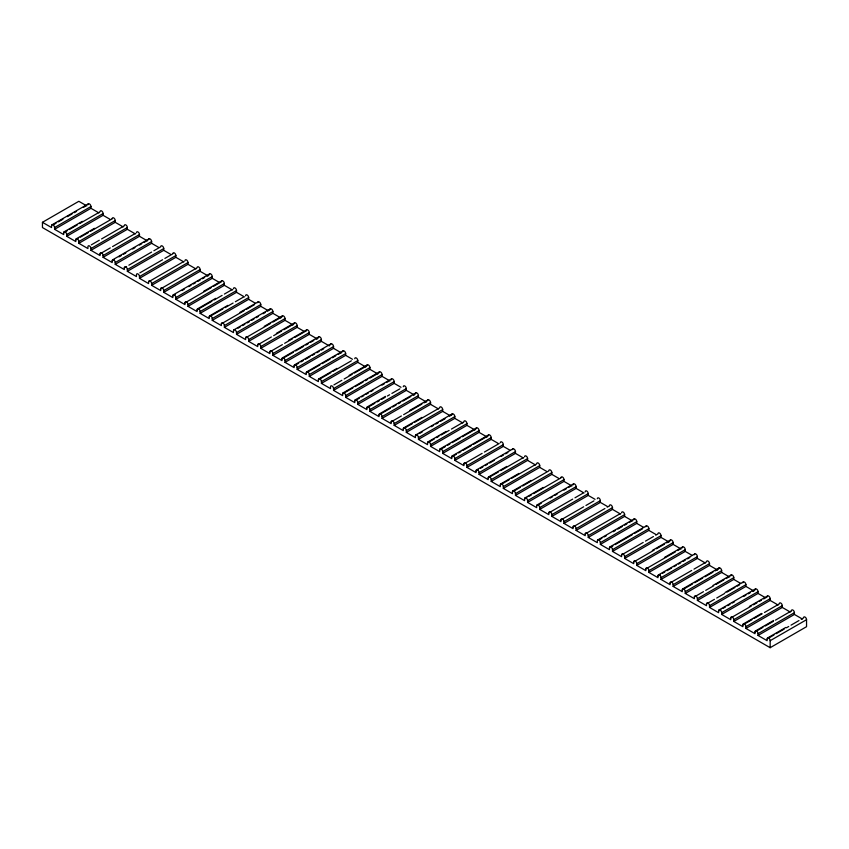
<?xml version="1.0" encoding="UTF-8"?>
<svg xmlns="http://www.w3.org/2000/svg" width="849" height="849" viewBox="0 0 849 849"><rect width="100%" height="100%" fill="white"/><g stroke="black" fill="none" stroke-linecap="round" stroke-linejoin="round"><path stroke-width="1.27" d="M801.244 619.25L803.515 617.945A2.144 1.242 60 0 1 805.032 617.064A2.144 1.242 60 0 1 806.55 619.696L806.55 626.689L770.16 647.702L42.45 227.553L42.45 222.311L78.84 201.298L86.8 205.893M51.991 224.826L88.381 203.824M53.816 224.497L56.098 223.181M58.369 221.865L62.922 219.244M67.464 216.622L72.016 213.99M74.288 212.675L76.559 211.369M83.382 207.421L85.653 206.116M770.16 647.702L770.16 640.698A2.144 1.242 60 0 0 768.653 638.077A2.144 1.242 60 0 0 767.135 638.947L767.135 640.698L758.04 635.445L758.04 633.694A2.144 1.242 60 0 0 756.523 631.072A2.144 1.242 60 0 0 755.005 631.943L755.005 633.694L745.91 628.44L745.91 626.689A2.144 1.242 60 0 0 744.393 624.068A2.144 1.242 60 0 0 742.875 624.938L742.875 626.689L733.78 621.447L733.78 619.696A2.144 1.242 60 0 0 732.263 617.064A2.144 1.242 60 0 0 730.745 617.945L730.745 619.696L721.65 614.443L721.65 612.691A2.144 1.242 60 0 0 720.132 610.06A2.144 1.242 60 0 0 718.615 610.94L718.615 612.691L709.52 607.438L709.52 605.687A2.144 1.242 60 0 0 708.002 603.055A2.144 1.242 60 0 0 706.485 603.936L706.485 605.687L697.39 600.434L697.39 598.683A2.144 1.242 60 0 0 695.872 596.062A2.144 1.242 60 0 0 694.365 596.932L694.365 598.683L685.26 593.43L685.26 591.679A2.144 1.242 60 0 0 683.753 589.057A2.144 1.242 60 0 0 682.235 589.928L682.235 591.679L673.14 586.426L673.14 584.674A2.144 1.242 60 0 0 671.623 582.053A2.144 1.242 60 0 0 670.105 582.923L670.105 584.674L661.01 579.432L661.01 577.681A2.144 1.242 60 0 0 659.493 575.049A2.144 1.242 60 0 0 657.975 575.93L657.975 577.681L648.88 572.428L648.88 570.677A2.144 1.242 60 0 0 647.363 568.045A2.144 1.242 60 0 0 645.845 568.926L645.845 570.677L636.75 565.423L636.75 563.672A2.144 1.242 60 0 0 635.232 561.051A2.144 1.242 60 0 0 633.715 561.921L633.715 563.672L624.62 558.419L624.62 556.668A2.144 1.242 60 0 0 623.102 554.047A2.144 1.242 60 0 0 621.585 554.917L621.585 556.668L612.49 551.415L612.49 549.664A2.144 1.242 60 0 0 610.972 547.043A2.144 1.242 60 0 0 609.465 547.913L609.465 549.664L600.36 544.411L600.36 542.66A2.144 1.242 60 0 0 598.853 540.038A2.144 1.242 60 0 0 597.335 540.919L597.335 542.67L588.24 537.417L588.24 535.666A2.144 1.242 60 0 0 586.723 533.034A2.144 1.242 60 0 0 585.205 533.915L585.205 535.666L576.11 530.413L576.11 528.662A2.144 1.242 60 0 0 574.593 526.03A2.144 1.242 60 0 0 573.075 526.911L573.075 528.662L563.98 523.409L563.98 521.657A2.144 1.242 60 0 0 562.462 519.036A2.144 1.242 60 0 0 560.945 519.906L560.945 521.657L551.85 516.404L551.85 514.653A2.144 1.242 60 0 0 550.332 512.032A2.144 1.242 60 0 0 548.815 512.902L548.815 514.653L539.72 509.4L539.72 507.649A2.144 1.242 60 0 0 538.202 505.028A2.144 1.242 60 0 0 536.685 505.898L536.685 507.649L527.59 502.406L527.59 500.655A2.144 1.242 60 0 0 526.072 498.023A2.144 1.242 60 0 0 524.565 498.904L524.565 500.655L515.46 495.402L515.46 493.651A2.144 1.242 60 0 0 513.953 491.019A2.144 1.242 60 0 0 512.435 491.9L512.435 493.651L503.34 488.398L503.34 486.647A2.144 1.242 60 0 0 501.823 484.015A2.144 1.242 60 0 0 500.305 484.896L500.305 486.647L491.21 481.394L491.21 479.643A2.144 1.242 60 0 0 489.693 477.021A2.144 1.242 60 0 0 488.175 477.891L488.175 479.643L479.08 474.389L479.08 472.638A2.144 1.242 60 0 0 477.562 470.017A2.144 1.242 60 0 0 476.045 470.887L476.045 472.638L466.95 467.385L466.95 465.634A2.144 1.242 60 0 0 465.432 463.013A2.144 1.242 60 0 0 463.915 463.883L463.915 465.634L454.82 460.391L454.82 458.64A2.144 1.242 60 0 0 453.302 456.009A2.144 1.242 60 0 0 451.785 456.889L451.785 458.64L442.69 453.387L442.69 451.636A2.144 1.242 60 0 0 441.172 449.004A2.144 1.242 60 0 0 439.665 449.885L439.665 451.636L430.56 446.383L430.56 444.632A2.144 1.242 60 0 0 429.053 442.011A2.144 1.242 60 0 0 427.535 442.881L427.535 444.632L418.44 439.379L418.44 437.628A2.144 1.242 60 0 0 416.923 435.006A2.144 1.242 60 0 0 415.405 435.877L415.405 437.628L406.31 432.374L406.31 430.623A2.144 1.242 60 0 0 404.793 428.002A2.144 1.242 60 0 0 403.275 428.872L403.275 430.623L394.18 425.37L394.18 423.63A2.144 1.242 60 0 0 392.663 420.998A2.144 1.242 60 0 0 391.145 421.879L391.145 423.63L382.05 418.377L382.05 416.626A2.144 1.242 60 0 0 380.532 413.994A2.144 1.242 60 0 0 379.015 414.874L379.015 416.626L369.92 411.372L369.92 409.621A2.144 1.242 60 0 0 368.402 406.989A2.144 1.242 60 0 0 366.885 407.87L366.885 409.621L357.79 404.368L357.79 402.617A2.144 1.242 60 0 0 356.272 399.996A2.144 1.242 60 0 0 354.765 400.866L354.765 402.617L345.66 397.364L345.66 395.613A2.144 1.242 60 0 0 344.153 392.991A2.144 1.242 60 0 0 342.635 393.862L342.635 395.613L333.54 390.36L333.54 388.609A2.144 1.242 60 0 0 332.023 385.987A2.144 1.242 60 0 0 330.505 386.857L330.505 388.609L321.41 383.366L321.41 381.615A2.144 1.242 60 0 0 319.893 378.983A2.144 1.242 60 0 0 318.375 379.864L318.375 381.615L309.28 376.362L309.28 374.611A2.144 1.242 60 0 0 307.762 371.979A2.144 1.242 60 0 0 306.245 372.86L306.245 374.611L297.15 369.357L297.15 367.606A2.144 1.242 60 0 0 295.632 364.985A2.144 1.242 60 0 0 294.115 365.855L294.115 367.606L285.02 362.353L285.02 360.602A2.144 1.242 60 0 0 283.502 357.981A2.144 1.242 60 0 0 281.985 358.851L281.985 360.602L272.89 355.349L272.89 353.598A2.144 1.242 60 0 0 271.372 350.977A2.144 1.242 60 0 0 269.865 351.847L269.865 353.598L260.76 348.345L260.76 346.594A2.144 1.242 60 0 0 259.253 343.972A2.144 1.242 60 0 0 257.735 344.853L257.735 346.594L248.64 341.351L248.64 339.6A2.144 1.242 60 0 0 247.123 336.968A2.144 1.242 60 0 0 245.605 337.849L245.605 339.6L236.51 334.347L236.51 332.596A2.144 1.242 60 0 0 234.993 329.964A2.144 1.242 60 0 0 233.475 330.845L233.475 332.596L224.38 327.343L224.38 325.591A2.144 1.242 60 0 0 222.863 322.97A2.144 1.242 60 0 0 221.345 323.84L221.345 325.591L212.25 320.338L212.25 318.587A2.144 1.242 60 0 0 210.732 315.966A2.144 1.242 60 0 0 209.215 316.836L209.215 318.587L200.12 313.334L200.12 311.583A2.144 1.242 60 0 0 198.602 308.962A2.144 1.242 60 0 0 197.085 309.832L197.085 311.583L187.99 306.33L187.99 304.589A2.144 1.242 60 0 0 186.472 301.957A2.144 1.242 60 0 0 184.965 302.838L184.965 304.589L175.86 299.336L175.86 297.585A2.144 1.242 60 0 0 174.353 294.953A2.144 1.242 60 0 0 172.835 295.834L172.835 297.585L163.74 292.332L163.74 290.581A2.144 1.242 60 0 0 162.223 287.949A2.144 1.242 60 0 0 160.705 288.83L160.705 290.581L151.61 285.328L151.61 283.577A2.144 1.242 60 0 0 150.093 280.955A2.144 1.242 60 0 0 148.575 281.826L148.575 283.577L139.48 278.323L139.48 276.572A2.144 1.242 60 0 0 137.963 273.951A2.144 1.242 60 0 0 136.445 274.821L136.445 276.572L127.35 271.319L127.35 269.568A2.144 1.242 60 0 0 125.832 266.947A2.144 1.242 60 0 0 124.315 267.817L124.315 269.568L115.22 264.326L115.22 262.574A2.144 1.242 60 0 0 113.702 259.943A2.144 1.242 60 0 0 112.185 260.823L112.185 262.574L103.09 257.321L103.09 255.57A2.144 1.242 60 0 0 101.572 252.938A2.144 1.242 60 0 0 100.065 253.819L100.065 255.57L90.96 250.317L90.96 248.566A2.144 1.242 60 0 0 89.453 245.945A2.144 1.242 60 0 0 87.935 246.815L87.935 248.566L78.84 243.313L78.84 241.562A2.144 1.242 60 0 0 77.323 238.94A2.144 1.242 60 0 0 75.805 239.811L75.805 241.562L66.71 236.309L66.71 234.557A2.144 1.242 60 0 0 65.193 231.936A2.144 1.242 60 0 0 63.675 232.806L63.675 234.557L54.58 229.304L54.58 227.553L90.96 206.551A2.144 1.242 60 0 0 89.453 203.93A2.144 1.242 60 0 0 87.935 204.8M54.58 229.304L90.96 208.302L98.919 212.897M64.121 231.83L82.311 221.324M63.675 232.806L67.082 230.843M69.363 229.527L77.323 224.932M79.594 223.616L100.065 211.804A2.144 1.242 60 0 1 101.572 210.923A2.144 1.242 60 0 1 103.09 213.555L103.09 215.306L66.71 236.309M66.71 234.557L103.09 213.555M76.251 238.834L94.441 228.328M75.805 239.811L78.076 238.495M80.347 237.189L88.307 232.594M90.588 231.278L112.185 218.809M78.84 241.562L115.22 220.56A2.144 1.242 60 0 0 113.777 217.97A2.144 1.242 60 0 0 112.195 218.649M78.84 243.313L115.22 222.311L123.179 226.906M91.342 244.841L99.301 240.246M101.572 238.94L124.315 225.813A2.144 1.242 60 0 1 125.832 224.932A2.144 1.242 60 0 1 127.35 227.553L127.35 229.304L90.96 250.317M90.96 248.566L127.35 227.553M100.065 253.819L110.296 247.908M112.567 246.592L135.309 233.464M103.09 255.57L139.48 234.557A2.144 1.242 60 0 0 137.963 231.936A2.144 1.242 60 0 0 136.445 232.806M103.09 257.321L139.48 236.309L147.439 240.904M112.63 259.836L149.021 238.834M112.185 260.823L114.466 259.507M119.009 256.876L121.29 255.57M123.561 254.254L125.832 252.938M132.656 249.001L134.927 247.685M139.48 245.064L141.751 243.748M144.022 242.443L146.304 241.127M115.22 262.574L151.61 241.562A2.144 1.242 60 0 0 150.093 238.94A2.144 1.242 60 0 0 148.575 239.811M115.22 264.326L151.61 243.313L158.434 247.25M124.315 267.817L126.597 266.512M128.868 265.196L151.61 252.068M153.881 250.752L160.705 246.815A2.144 1.242 60 0 1 162.223 245.945A2.144 1.242 60 0 1 163.74 248.566L163.74 250.317L127.35 271.319M127.35 269.568L163.74 248.566M139.862 272.858L162.594 259.73M164.876 258.414L172.835 253.819M139.48 276.572L175.86 255.57A2.144 1.242 60 0 0 174.491 253.034A2.144 1.242 60 0 0 172.856 253.511M139.48 278.323L175.86 257.321L183.819 261.917M148.575 281.826L183.819 261.481M151.61 283.577L187.99 262.574A2.144 1.242 60 0 0 186.472 259.943A2.144 1.242 60 0 0 184.965 260.823M151.61 285.328L187.99 264.326L195.949 268.921M160.705 288.83L197.085 267.817A2.144 1.242 60 0 1 198.602 266.947A2.144 1.242 60 0 1 200.12 269.568L200.12 271.319L208.079 275.914M163.74 290.581L200.12 269.568M163.74 292.332L200.12 271.319M173.281 294.847L209.661 273.845M172.835 295.834L175.106 294.518M181.93 290.581L184.201 289.265M188.754 286.644L191.025 285.328M193.296 284.012L195.578 282.706M197.849 281.39L200.12 280.074M202.391 278.759L204.673 277.453M206.944 276.137L209.215 274.821A2.144 1.242 60 0 1 210.732 273.951A2.144 1.242 60 0 1 212.25 276.572L212.25 278.323L175.86 299.336M175.86 297.585L212.25 276.572M203.601 291.345L221.791 280.849M184.965 302.838L211.114 287.737M213.386 286.421L221.345 281.826M187.99 304.589L224.38 283.577A2.144 1.242 60 0 0 223 281.04A2.144 1.242 60 0 0 221.377 281.518M187.99 306.33L224.38 285.328L232.339 289.923M197.53 308.856L215.731 298.349M197.085 309.832L211.868 301.299M214.15 299.994L222.109 295.399M224.38 294.083L232.339 289.488M200.12 311.583L236.51 290.581A2.144 1.242 60 0 0 234.993 287.949A2.144 1.242 60 0 0 233.475 288.83M200.12 313.334L236.51 292.332L244.47 296.927M209.661 315.86L227.85 305.353M209.215 316.836L222.863 308.962M225.134 307.646L233.093 303.051M235.375 301.735L243.334 297.139M212.25 318.587L248.64 297.585A2.144 1.242 60 0 0 247.123 294.953A2.144 1.242 60 0 0 245.605 295.834M212.25 320.338L248.64 299.336L255.453 303.273M239.98 312.358L258.181 301.851M221.345 323.84L244.088 310.713M246.359 309.397L254.318 304.802M224.38 325.591L260.76 304.589A2.144 1.242 60 0 0 259.316 302A2.144 1.242 60 0 0 257.735 302.679M224.38 327.343L260.76 306.33L267.584 310.278M233.921 329.858L270.3 308.856M238.028 328.213L240.299 326.907M242.57 325.591L244.841 324.276M247.123 322.97L249.394 321.654M251.665 320.338L253.947 319.022M256.218 317.717L258.489 316.401M263.041 313.78L265.312 312.464M267.584 311.148L269.865 309.832A2.144 1.242 60 0 1 271.372 308.962A2.144 1.242 60 0 1 272.89 311.583L272.89 313.334L236.51 334.347M236.51 332.596L272.89 311.583M264.241 326.356L282.43 315.86M245.605 337.849L270.619 323.405M272.89 322.089L281.985 316.836A2.144 1.242 60 0 1 283.502 315.966A2.144 1.242 60 0 1 285.02 318.587L285.02 320.338L248.64 341.351M248.64 339.6L285.02 318.587M276.371 333.36L294.561 322.864M257.735 344.853L271.372 336.968M273.654 335.652L281.613 331.057M283.884 329.752L292.979 324.498M260.76 346.594L297.15 325.591A2.144 1.242 60 0 0 295.632 322.97A2.144 1.242 60 0 0 294.115 323.84M260.76 348.345L297.15 327.343L303.974 331.28M288.501 340.364L306.691 329.858M269.865 351.847L282.367 344.63M284.638 343.314L292.597 338.719M294.879 337.403L306.245 330.845M272.89 353.598L309.28 332.596A2.144 1.242 60 0 0 307.826 330.006A2.144 1.242 60 0 0 306.256 330.686M272.89 355.349L309.28 334.347L317.239 338.942M282.43 357.875L318.821 336.862M281.985 358.851L293.361 352.293M295.632 350.977L303.592 346.381M305.863 345.065L308.145 343.749M310.416 342.444L313.822 340.47M316.104 339.154L318.375 337.849A2.144 1.242 60 0 1 319.893 336.968A2.144 1.242 60 0 1 321.41 339.6L321.41 341.351L285.02 362.353M285.02 360.602L321.41 339.6M294.561 364.868L330.951 343.866M294.115 365.855L298.668 363.234M300.939 361.918L303.21 360.602M305.491 359.286L310.034 356.665M312.315 355.349L314.586 354.044M316.857 352.728L319.128 351.412M321.41 350.096L323.681 348.79M297.15 367.606L333.54 346.594A2.144 1.242 60 0 0 332.023 343.972A2.144 1.242 60 0 0 330.505 344.853M297.15 369.357L333.54 348.345L341.5 352.94M306.691 371.873L343.081 350.87M306.245 372.86L319.893 364.985M322.164 363.669L330.123 359.074M332.394 357.758L335.811 355.784M338.082 354.479L340.353 353.163M309.28 374.611L345.66 353.598A2.144 1.242 60 0 0 344.153 350.977A2.144 1.242 60 0 0 342.635 351.847M309.28 376.362L345.66 355.349L352.484 359.286M318.821 378.877L337.011 368.37M318.375 379.864L330.887 372.637M333.158 371.321L351.348 360.825M321.41 381.615L357.79 360.602A2.144 1.242 60 0 0 356.347 358.023A2.144 1.242 60 0 0 354.765 358.702M321.41 383.366L357.79 362.353L365.749 366.948M349.141 375.375L367.33 364.868M333.912 384.894L341.871 380.299M344.153 378.983L352.112 374.388M354.383 373.072L366.885 365.855A2.144 1.242 60 0 1 368.402 364.985A2.144 1.242 60 0 1 369.92 367.606L369.92 369.357L333.54 390.36M333.54 388.609L369.92 367.606M343.081 392.885L379.461 371.873M342.635 393.862L352.866 387.961M355.137 386.645L363.096 382.05M365.378 380.734L367.649 379.418M369.92 378.113L377.879 373.518M345.66 395.613L382.05 374.611A2.144 1.242 60 0 0 380.532 371.979A2.144 1.242 60 0 0 379.015 372.86M345.66 397.364L382.05 376.362L390.009 380.957M355.2 399.89L391.591 378.877M354.765 400.866L359.307 398.245M361.578 396.929L363.86 395.613M366.131 394.307L368.402 392.991M370.684 391.676L372.955 390.36M382.05 385.106L384.321 383.801M386.603 382.485L388.874 381.169M357.79 402.617L394.18 381.615A2.144 1.242 60 0 0 392.663 378.983A2.144 1.242 60 0 0 391.145 379.864M357.79 404.368L394.18 383.366L401.004 387.303M367.33 406.883L385.531 396.387M366.885 407.87L374.844 403.275M377.126 401.959L379.397 400.643M381.668 399.338L385.085 397.364M387.356 396.048L389.627 394.743M391.909 393.427L399.868 388.831M369.92 409.621L406.31 388.609A2.144 1.242 60 0 0 404.856 386.03A2.144 1.242 60 0 0 403.286 386.709M369.92 411.372L406.31 390.36L414.27 394.955M379.461 413.887L415.851 392.885M379.015 414.874L390.391 408.305M392.663 406.989L396.069 405.026M398.351 403.71L400.622 402.394M402.893 401.089L410.852 396.494M413.134 395.178L415.405 393.862A2.144 1.242 60 0 1 416.923 392.991A2.144 1.242 60 0 1 418.44 395.613L418.44 397.364L382.05 418.377M382.05 416.626L418.44 395.613M409.78 410.385L427.981 399.89M391.145 421.879L401.375 415.968M403.657 414.652L421.847 404.145M424.118 402.84L426.4 401.524M394.18 423.63L430.56 402.617A2.144 1.242 60 0 0 429.053 399.996A2.144 1.242 60 0 0 427.535 400.866M394.18 425.37L430.56 404.368L438.519 408.963M403.721 427.896L421.911 417.39M403.275 428.872L412.37 423.63M414.641 422.314L439.665 407.87A2.144 1.242 60 0 1 441.172 406.989A2.144 1.242 60 0 1 442.69 409.621L442.69 411.372L449.514 415.31M406.31 430.623L442.69 409.621M406.31 432.374L442.69 411.372M415.851 434.9L452.23 413.887M415.405 435.877L417.676 434.561M419.947 433.255L422.229 431.939M431.324 426.686L433.595 425.37M435.866 424.065L438.148 422.749M440.419 421.433L444.972 418.812M449.514 416.18L451.785 414.874M418.44 437.628L454.82 416.626A2.144 1.242 60 0 0 453.377 414.036A2.144 1.242 60 0 0 451.795 414.715M418.44 439.379L454.82 418.377L462.779 422.972M427.981 441.904L446.171 431.398M427.535 442.881L434.359 438.944M436.63 437.628L438.901 436.312M441.172 435.006L449.132 430.411M451.413 429.095L463.915 421.879A2.144 1.242 60 0 1 465.432 420.998A2.144 1.242 60 0 1 466.95 423.63L466.95 425.37L430.56 446.383M430.56 444.632L466.95 423.63M440.1 448.898L476.491 427.896M439.665 449.885L445.343 446.606M447.625 445.29L449.896 443.974M452.167 442.658L460.126 438.063M462.397 436.757L474.909 429.53M442.69 451.636L479.08 430.623A2.144 1.242 60 0 0 477.562 428.002A2.144 1.242 60 0 0 476.045 428.872M442.69 453.387L479.08 432.374L487.039 436.97M452.23 455.902L488.621 434.9M451.785 456.889L456.338 454.257M458.609 452.952L460.89 451.636M463.161 450.32L471.121 445.725M473.392 444.409L488.175 435.877A2.144 1.242 60 0 1 489.693 435.006A2.144 1.242 60 0 1 491.21 437.628L491.21 439.379L454.82 460.391M454.82 458.64L491.21 437.628M463.915 463.883L482.115 453.387M484.386 452.071L499.17 443.539M466.95 465.634L503.34 444.632A2.144 1.242 60 0 0 501.886 442.042A2.144 1.242 60 0 0 500.305 442.732M466.95 467.385L503.34 446.383L510.153 450.32M476.491 469.911L512.881 448.898M476.045 470.887L478.316 469.582M480.598 468.266L482.869 466.95M485.14 465.634L487.422 464.329M489.693 463.013L494.235 460.391M501.059 456.444L503.34 455.138M505.611 453.822L507.882 452.506M479.08 472.638L515.46 451.636A2.144 1.242 60 0 0 514.091 449.1A2.144 1.242 60 0 0 512.456 449.577M479.08 474.389L515.46 453.387L523.419 457.982M488.621 476.915L506.811 466.409M488.175 477.891L498.405 471.98M500.687 470.675L523.419 457.547M491.21 479.643L527.59 458.64A2.144 1.242 60 0 0 526.072 456.009A2.144 1.242 60 0 0 524.565 456.889M491.21 481.394L527.59 460.391L535.549 464.987M500.751 483.909L518.941 473.413M500.305 484.896L509.4 479.643M511.671 478.327L536.685 463.883A2.144 1.242 60 0 1 538.202 463.013A2.144 1.242 60 0 1 539.72 465.634L539.72 467.385L503.34 488.398M503.34 486.647L539.72 465.634M512.881 490.913L531.071 480.417M512.435 491.9L520.395 487.305M522.666 485.989L548.815 470.887A2.144 1.242 60 0 1 550.332 470.017A2.144 1.242 60 0 1 551.85 472.638L551.85 474.389L515.46 495.402M515.46 493.651L551.85 472.638M525 497.917L543.201 487.411M524.565 498.904L526.836 497.588M529.107 496.272L531.378 494.956M533.66 493.651L560.945 477.891M527.59 500.655L563.98 479.643A2.144 1.242 60 0 0 562.6 477.106A2.144 1.242 60 0 0 560.977 477.594M527.59 502.406L563.98 481.394L571.939 485.989M537.13 504.922L573.521 483.909M538.966 504.593L541.238 503.277M550.332 498.023L552.603 496.707M554.885 495.402L557.156 494.086M563.98 490.149L566.251 488.833M568.522 487.517L570.804 486.212M539.72 507.649L576.11 486.647A2.144 1.242 60 0 0 574.593 484.015A2.144 1.242 60 0 0 573.075 484.896M539.72 509.4L576.11 488.398L584.07 492.993M548.815 512.902L572.693 499.116M574.975 497.811L582.934 493.216M551.85 514.653L588.24 493.651A2.144 1.242 60 0 0 586.723 491.019A2.144 1.242 60 0 0 585.205 491.9M551.85 516.404L588.24 495.402L595.053 499.339M560.945 519.906L583.688 506.779M585.959 505.463L593.918 500.868M563.98 521.657L600.36 500.655A2.144 1.242 60 0 0 598.916 498.066A2.144 1.242 60 0 0 597.335 498.745M563.98 523.409L600.36 502.406L607.184 506.344M573.075 526.911L604.913 508.53M607.184 507.214L609.465 505.898M576.11 528.662L612.49 507.649A2.144 1.242 60 0 0 611.11 505.113A2.144 1.242 60 0 0 609.486 505.601M576.11 530.413L612.49 509.4L620.449 513.995M585.205 533.915L620.449 513.56M588.24 535.666L624.62 514.653A2.144 1.242 60 0 0 623.102 512.032A2.144 1.242 60 0 0 621.585 512.902M588.24 537.417L624.62 516.404L632.579 520.999M597.781 539.932L634.161 518.93M599.606 539.603L601.877 538.287M604.159 536.971L606.43 535.666M613.254 531.729L615.525 530.413M617.796 529.097L622.349 526.476M624.62 525.16L626.891 523.844M629.173 522.538L631.444 521.222M600.36 542.66L636.75 521.657A2.144 1.242 60 0 0 635.232 519.036A2.144 1.242 60 0 0 633.715 519.906M600.36 544.411L636.75 523.409L643.574 527.346M609.9 546.936L646.291 525.924M609.465 547.913L612.872 545.949M615.143 544.634L632.197 534.785M634.479 533.469L642.438 528.874M612.49 549.664L648.88 528.662A2.144 1.242 60 0 0 647.426 526.072A2.144 1.242 60 0 0 645.856 526.751M612.49 551.415L648.88 530.413L655.704 534.35M621.585 554.917L643.192 542.447M645.463 541.131L653.422 536.536M655.704 535.22L657.975 533.915A2.144 1.242 60 0 1 659.493 533.034A2.144 1.242 60 0 1 661.01 535.666L661.01 537.417L624.62 558.419M624.62 556.668L661.01 535.666M652.35 550.439L670.551 539.932M633.715 561.921L654.186 550.11M656.457 548.794L664.417 544.198M666.688 542.882L668.97 541.566M636.75 563.672L673.14 542.66A2.144 1.242 60 0 0 671.623 540.038A2.144 1.242 60 0 0 670.105 540.919M636.75 565.423L673.14 544.411L681.1 549.006M664.48 557.443L682.681 546.936M645.845 568.926L675.411 551.861M677.682 550.545L679.953 549.229M648.88 570.677L685.26 549.664A2.144 1.242 60 0 0 683.753 547.043A2.144 1.242 60 0 0 682.235 547.913M648.88 572.428L685.26 551.415L692.084 555.352M658.421 574.943L694.8 553.941M657.975 575.93L660.246 574.614M662.528 573.298L664.799 571.993M667.07 570.677L671.623 568.045M673.894 566.739L676.165 565.423M678.447 564.107L680.718 562.791M682.989 561.486L685.26 560.17M687.541 558.854L689.812 557.549M661.01 577.681L697.39 556.668A2.144 1.242 60 0 0 695.947 554.089A2.144 1.242 60 0 0 694.365 554.768M661.01 579.432L697.39 558.419L705.349 563.014M670.105 582.923L691.712 570.454M693.983 569.138L706.485 561.921A2.144 1.242 60 0 1 708.002 561.051A2.144 1.242 60 0 1 709.52 563.672L709.52 565.423L673.14 586.426M673.14 584.674L709.52 563.672M682.681 588.951L719.061 567.939M682.235 589.928L692.466 584.027M694.737 582.711L702.696 578.116M704.978 576.8L712.937 572.205M715.208 570.889L718.615 568.926A2.144 1.242 60 0 1 720.132 568.045A2.144 1.242 60 0 1 721.65 570.677L721.65 572.428L685.26 593.43M685.26 591.679L721.65 570.677M713.001 585.449L731.191 574.943M694.365 596.932L703.46 591.679M705.731 590.373L713.691 585.778M715.962 584.462L723.921 579.867M726.203 578.551L728.474 577.235M697.39 598.683L733.78 577.681A2.144 1.242 60 0 0 732.263 575.049A2.144 1.242 60 0 0 730.745 575.93M697.39 600.434L733.78 579.432L740.604 583.369M725.131 592.453L743.321 581.947M706.485 603.936L714.444 599.341M716.726 598.025L724.685 593.43M726.956 592.114L734.916 587.519M737.187 586.213L739.468 584.897M709.52 605.687L745.91 584.674A2.144 1.242 60 0 0 744.456 582.096A2.144 1.242 60 0 0 742.886 582.775M709.52 607.438L745.91 586.426L753.87 591.021M719.061 609.953L755.451 588.951M718.615 610.94L720.897 609.624M723.168 608.309L725.439 607.003M727.71 605.687L729.991 604.371M732.263 603.055L734.534 601.75M743.628 596.497L745.91 595.181M748.181 593.865L750.452 592.56M752.734 591.244L755.005 589.928A2.144 1.242 60 0 1 756.523 589.057A2.144 1.242 60 0 1 758.04 591.679L758.04 593.43L721.65 614.443M721.65 612.691L758.04 591.679M749.38 606.451L767.581 595.956M730.745 617.945L751.216 606.122M753.488 604.806L756.894 602.843M759.176 601.527L761.447 600.211M763.718 598.906L767.135 596.932A2.144 1.242 60 0 1 768.653 596.062A2.144 1.242 60 0 1 770.16 598.683L770.16 600.434L733.78 621.447M733.78 619.696L770.16 598.683M743.321 623.962L761.511 613.456M742.875 624.938L751.97 619.696M754.241 618.38L762.2 613.785M764.482 612.469L779.265 603.936A2.144 1.242 60 0 1 780.772 603.055A2.144 1.242 60 0 1 782.29 605.687L782.29 607.438L745.91 628.44M745.91 626.689L782.29 605.687M755.451 630.966L773.641 620.46M755.005 631.943L762.964 627.347M765.236 626.042L773.195 621.447M775.466 620.131L791.385 610.94M758.04 633.694L794.42 612.691A2.144 1.242 60 0 0 792.977 610.102A2.144 1.242 60 0 0 791.395 610.781M758.04 635.445L794.42 614.443L802.379 619.038M767.581 637.97L785.771 627.464M767.135 638.947L773.959 635.01M776.23 633.694L784.189 629.098M786.461 627.782L788.732 626.477M791.013 625.161L798.973 620.566M770.16 640.698L806.55 619.696M103.09 215.306L109.914 219.244M127.35 229.304L135.309 233.9M163.74 250.317L170.553 254.254M212.25 278.323L219.074 282.261M272.89 313.334L280.849 317.929M285.02 320.338L292.979 324.934M321.41 341.351L329.37 345.946M369.92 369.357L377.879 373.953M418.44 397.364L426.4 401.959M466.95 425.37L474.909 429.965M491.21 439.379L498.034 443.316M539.72 467.385L546.544 471.333M551.85 474.389L558.674 478.327M661.01 537.417L668.97 542.012M709.52 565.423L717.479 570.019M721.65 572.428L729.609 577.023M758.04 593.43L764.853 597.367M770.16 600.434L778.119 605.029M782.29 607.438L790.249 612.033M42.45 222.311L51.545 227.553L51.545 225.813A2.144 1.242 60 0 1 53.062 224.932A2.144 1.242 60 0 1 54.58 227.553M794.42 612.691L794.42 614.443M745.91 584.674L745.91 586.426M733.78 577.681L733.78 579.432M697.39 556.668L697.39 558.419M685.26 549.664L685.26 551.415M673.14 542.66L673.14 544.411M648.88 528.662L648.88 530.413M636.75 521.657L636.75 523.409M624.62 514.653L624.62 516.404M612.49 507.649L612.49 509.4M600.36 500.655L600.36 502.406M588.24 493.651L588.24 495.402M576.11 486.647L576.11 488.398M563.98 479.643L563.98 481.394M527.59 458.64L527.59 460.391M515.46 451.636L515.46 453.387M503.34 444.632L503.34 446.383M479.08 430.623L479.08 432.374M454.82 416.626L454.82 418.377M430.56 402.617L430.56 404.368M406.31 388.609L406.31 390.36M394.18 381.615L394.18 383.366M382.05 374.611L382.05 376.362M357.79 360.602L357.79 362.353M345.66 353.598L345.66 355.349M333.54 346.594L333.54 348.345M309.28 332.596L309.28 334.347M297.15 325.591L297.15 327.343M260.76 304.589L260.76 306.33M248.64 297.585L248.64 299.336M236.51 290.581L236.51 292.332M224.38 283.577L224.38 285.328M187.99 262.574L187.99 264.326M175.86 255.57L175.86 257.321M151.61 241.562L151.61 243.313M139.48 234.557L139.48 236.309M115.22 220.56L115.22 222.311M90.96 206.551L90.96 208.302"/></g></svg>
